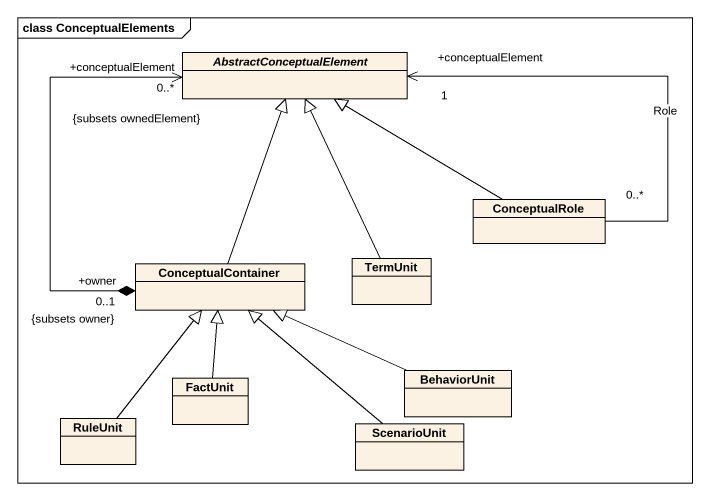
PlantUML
@startuml
mainframe class ConceptualElements
hide circle
hide empty members
abstract class AbstractConceptualElement
class ConceptualRole
class ConceptualContainer
class TermUnit
class BehaviorUnit
class RuleUnit
class FactUnit
class ScenarioUnit
ConceptualRole "0..*" -left-> "+conceptualElement\n1" AbstractConceptualElement : Role
ConceptualRole -left-|> AbstractConceptualElement
ConceptualContainer "+owner\n0..1\n{subsets owner}" *-up-> "+conceptualElement\n0..*\n{subsets ownedElement}" AbstractConceptualElement
ConceptualContainer -up-|> AbstractConceptualElement
TermUnit -up-|> AbstractConceptualElement
BehaviorUnit -left-|> ConceptualContainer
RuleUnit -up-|> ConceptualContainer
FactUnit -up-|> ConceptualContainer
ScenarioUnit -up-|> ConceptualContainer
@enduml
